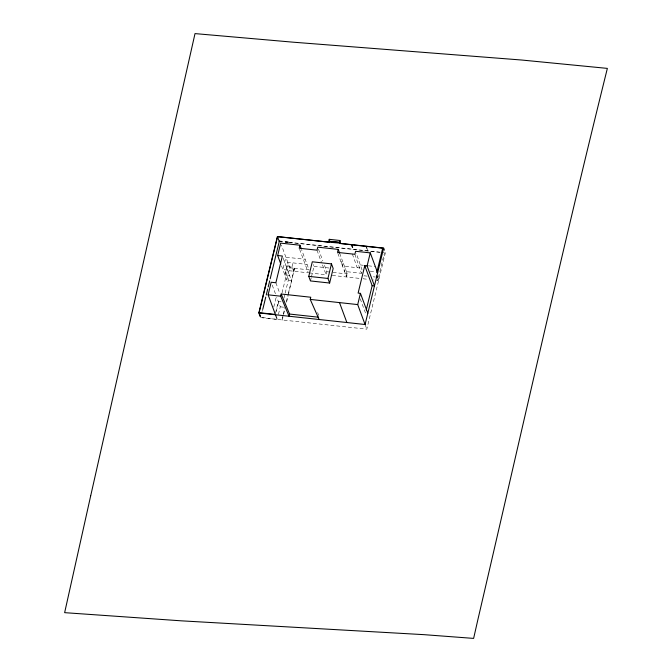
<?xml version="1.0" encoding="UTF-8"?>
<svg xmlns="http://www.w3.org/2000/svg" width="672" height="672" viewBox="0 0 672 672"><rect width="100%" height="100%" fill="white"/><g stroke="black" fill="none" stroke-linecap="round" stroke-linejoin="round"><path stroke-width="0.5" stroke-dasharray="3.36 2.52" d="M262.046 311.489L262.542 309.448M273.798 306.97L276.15 297.284M275.495 313.16L278.317 301.543L281.131 301.846M276.259 311.623L278.552 302.165M285.046 275.444L288.061 263.046M282.038 292.866L287.566 270.11L282.878 269.598L285.894 257.2L305.155 259.3M277.217 319.418L260.828 317.31M278.443 314.378L280.274 306.827L276.713 297.184M283.055 257.914L291.455 280.619L286.768 280.115L289.783 267.708L281.383 244.994M283.97 298.091L284.928 294.134M285.172 293.143L289.498 275.335L284.81 274.823L287.792 262.332L307.054 264.424M292.748 263.558L292.018 266.582L293.74 271.228M283.08 315.084L282.114 320.502L284.827 309.347M283.315 314.118L284.962 307.339M286.406 301.4L288.086 294.47M288.33 293.488L294.58 268.229L289.817 267.792L309.07 269.867L301.686 249.908M286.558 302.24L288.036 296.159M288.28 295.142L294.47 268.22M310.464 280.938L311.17 278.032M311.405 277.057L314 266.381L313.32 264.55M309.305 272.924L326.105 274.756L326.844 271.748L324.29 264.86M343.291 263.088L342.56 266.095L359.587 267.952L360.318 264.944L363.325 265.272M345.274 268.447L344.543 271.454L361.435 273.294L362.166 270.287L356.286 253.235M346.979 273.059L346.534 276.091M339.671 253.302L347.323 273.974L346.592 276.982L337.495 252.395M367.828 250.858L366.82 248.22M378.218 278.368L377.731 280.375L373.624 279.93M378.462 277.368L384.426 252.823L381.318 252.487M260.568 317.604L366.803 329.171L385.367 252.773L384.334 249.976M289.439 242.323L380.209 252.21M288.666 242.39L380.285 252.37M368.332 265.818L375.346 266.574M370.247 271.16L375.304 271.715M314 266.381L329.137 268.027M287.322 266.053L292.127 266.574L293.849 271.236M326.844 271.748L328.885 271.967M332.984 272.412L347.323 273.974M367.156 276.133L364.064 275.797L363.334 278.813L367.45 279.258M373.321 276.805L375.379 277.032M289.052 270.715L308.314 272.815L299.216 248.228M332.254 275.419L360.058 278.452M280.274 306.827L284.029 307.238M317.545 312.547L318.822 315.412M377.908 278.502L378.571 280.3L377.731 280.375L377.042 278.51M360.226 298.796L365.501 313.051M365.081 324.509L366.803 329.171M341.048 261.274L342.392 264.911M318.469 249.127L322.837 260.929M317.016 250.169L321.51 262.634M322.468 264.919L326.105 274.756M281.492 265.852L286.768 280.115M275.864 282.752L279.686 293.076M272.219 285.054L275.696 294.437M352.363 254.016L357.227 267.691M354.875 254.293L361.435 273.294"/><path stroke-width="1.01" d="M260.215 316.672L258.838 312.942L277.41 236.536L329.171 242.172L277.561 236.704L259.106 312.648L275.57 314.462M262.802 309.212L265.751 297.058M266.246 295.033L267.716 288.96M268.212 286.936L269.69 280.862M270.178 278.83L279.283 241.366L277.41 236.536M276.872 318.486L268.12 294.832L271.177 282.24L275.864 282.752L282.358 256.032L277.67 255.52L280.686 243.121L299.947 245.221L301.342 248.976M281.198 294.017L289.582 314.051L289.052 316.226L280.661 296.192L281.198 294.017L310.766 297.234L310.237 299.418L319.141 319.511M299.947 245.221L299.216 248.228L317.016 250.169L317.747 247.162L338.226 249.388L339.671 253.302M308.767 276.36L312.304 261.803L331.472 263.886L333.169 268.464L329.633 283.03L310.464 280.938L308.767 276.36L327.936 278.452L329.633 283.03M329.129 242.323L329.238 239.324L339.973 240.5L339.856 243.55M327.936 278.452L331.472 263.886M376.74 272.706L382.704 248.161L339.872 243.491L339.973 240.5M338.226 249.388L337.495 252.395L354.875 254.293L355.614 251.286L370.272 252.882L377.647 272.807M364.77 265.7L372.162 285.659L374.48 285.911L367.097 265.952L364.77 265.7L358.117 293.084L360.444 293.345L367.828 313.303M258.838 312.942L365.081 324.509L357.706 304.584L360.444 293.345M367.097 265.952L370.272 252.882M366.24 310.01L372.162 285.659M365.081 324.509L383.645 248.111L339.906 243.348M328.793 241.156L339.528 242.332M328.759 241.307L339.494 242.483M339.822 243.13L329.171 242.172M279.132 241.198L282.223 241.534M285.314 241.87L288.406 242.206M279.283 241.366L281.366 241.592M285.541 242.046L287.624 242.273M268.12 294.832L280.661 296.192M310.237 299.418L357.706 304.584M289.582 314.051L318.629 317.218M383.645 248.111L384.334 249.976M366.131 246.355L366.82 248.22M376.916 275.814L377.58 277.612M352.632 247.414L351.599 244.616L352.598 247.565M329.238 239.324L329.532 240.122M339.503 302.602L346.878 322.526M277.67 255.52L280.795 263.97M259.451 313.58L260.484 316.378M90.67 495.919L64.638 612.662L181.28 620.827L424.175 634.67L473.626 638.4L477.926 619.424C520.75 435.674 561.893 251.513 607.362 68.393L521.875 60.043L293.244 42.193L195.014 33.6L90.67 495.919"/></g></svg>
